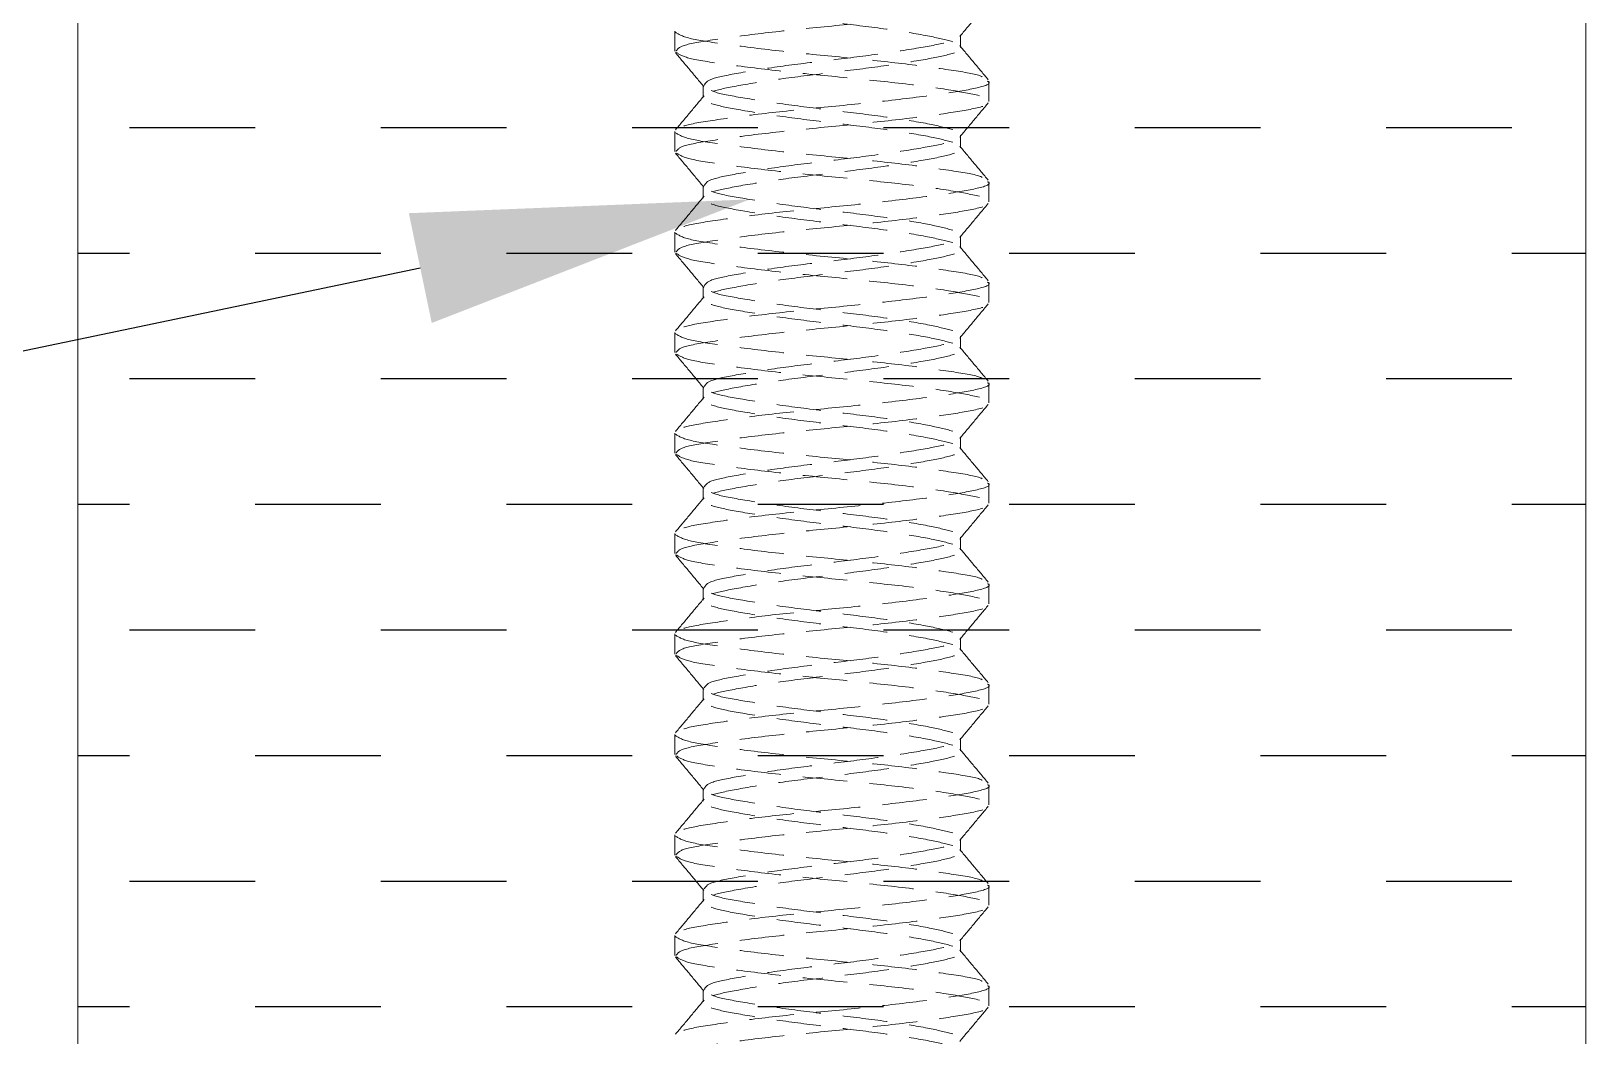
# Model space of a CAD drawing. Header units: millimetres. Extents: x 1522 to 2996, y -37 to 935.
# Drawn here: x 2754.93 to 2799.29, y 240.72 to 269.4 of the extents above; entities that cross this region are included whole.
import ezdxf

# ---------------------------------------------------------------- set-up
doc = ezdxf.new("R2010")
doc.units = ezdxf.units.MM
doc.linetypes.add('HIDDEN', pattern=[1.905, 1.27, -0.635])

msp = doc.modelspace()

# ---------------------------------------------------------------- hatches: boundary and pattern name
at = {"linetype": 'Continuous'}
h = msp.add_hatch(dxfattribs=at)
h.set_pattern_fill('DASH', scale=28.680447, style=0)
h.set_pattern_definition([(0, (2535.4646, -27.326), (3.585056, 3.585056), [3.585056, -3.585056])])
h.paths.add_polyline_path([(2799.286, 155.599), (2799.286, 313.342), (2756.265, 313.342), (2756.265, 155.599)], flags=0)

# ---------------------------------------------------------------- linework, layer by layer
at = {"color": 7, "linetype": 'Continuous', "lineweight": 15}
for p, q in [((2756.265, 155.599), (2756.265, 313.342)), ((2799.286, 313.342), (2799.286, 155.599))]:
    msp.add_line(p, q, dxfattribs=at)
at = {"color": 7, "linetype": 'HIDDEN', "lineweight": 0}
for p, q in [((2773.294, 269.402), (2773.294, 268.829)), ((2781.444, 268.937), (2781.444, 269.295)), ((2782.257, 267.395), (2782.257, 267.968)), ((2774.107, 267.861), (2774.107, 267.503)), ((2773.294, 266.534), (2773.294, 265.961)), ((2781.444, 266.069), (2781.444, 266.427)), ((2774.107, 264.993), (2774.107, 264.635)), ((2782.257, 264.527), (2782.257, 265.1)), ((2773.294, 263.665), (2773.294, 263.093)), ((2781.444, 263.201), (2781.444, 263.559)), ((2774.107, 262.125), (2774.107, 261.767)), ((2782.257, 261.659), (2782.257, 262.231)), ((2773.294, 260.797), (2773.294, 260.225)), ((2781.444, 260.333), (2781.444, 260.691)), ((2774.107, 259.257), (2774.107, 258.899)), ((2782.257, 258.791), (2782.257, 259.363)), ((2773.294, 257.929), (2773.294, 257.357)), ((2781.444, 257.465), (2781.444, 257.823)), ((2774.107, 256.389), (2774.107, 256.031)), ((2782.257, 255.923), (2782.257, 256.495)), ((2773.294, 255.061), (2773.294, 254.489)), ((2781.444, 254.597), (2781.444, 254.955)), ((2774.107, 253.521), (2774.107, 253.163)), ((2782.257, 253.055), (2782.257, 253.627)), ((2773.294, 252.193), (2773.294, 251.621)), ((2781.444, 251.728), (2781.444, 252.087)), ((2774.107, 250.653), (2774.107, 250.294)), ((2782.257, 250.187), (2782.257, 250.759)), ((2773.294, 249.325), (2773.294, 248.753)), ((2781.444, 248.86), (2781.444, 249.219)), ((2774.107, 247.785), (2774.107, 247.426)), ((2782.257, 247.319), (2782.257, 247.891)), ((2773.294, 246.457), (2773.294, 245.885)), ((2781.444, 245.992), (2781.444, 246.351)), ((2774.107, 244.917), (2774.107, 244.558)), ((2782.257, 244.451), (2782.257, 245.023)), ((2773.294, 243.589), (2773.294, 243.017)), ((2781.444, 243.124), (2781.444, 243.483)), ((2774.107, 242.049), (2774.107, 241.69)), ((2782.257, 241.583), (2782.257, 242.155))]:
    msp.add_line(p, q, dxfattribs=at)
at = {"linetype": 'ByBlock', "lineweight": -2}
msp.add_line((2766.035, 262.636), (2691.931, 247.171), dxfattribs=at)
at = {"color": 7, "linetype": 'HIDDEN', "lineweight": 0}
for points, knots in [([(2781.223, 269.099), (2781.013, 269.153), (2780.584, 269.264), (2779.377, 269.458), (2777.958, 269.631), (2776.501, 269.804), (2775.247, 269.999), (2774.372, 270.161), (2774.014, 270.348), (2774.233, 270.535), (2774.991, 270.697), (2776.167, 270.892), (2777.595, 271.065), (2779.047, 271.238), (2780.313, 271.433), (2781.145, 271.594), (2781.515, 271.728), (2781.423, 271.798), (2781.412, 271.805)], [0, 0, 0, 0, 0.064689, 0.132114, 0.197768, 0.263423, 0.330848, 0.395537, 0.462361, 0.529185, 0.593874, 0.661299, 0.726953, 0.792608, 0.860033, 0.924722, 0.991546, 1, 1, 1, 1]), ([(2773.331, 268.829), (2773.369, 268.885), (2773.448, 269.001), (2774.385, 269.156), (2775.808, 269.351), (2777.556, 269.524), (2779.328, 269.697), (2780.876, 269.893), (2781.891, 270.054), (2782.343, 270.187), (2782.232, 270.256), (2782.22, 270.263)], [0, 0, 0, 0, 0.111087, 0.233357, 0.360745, 0.484822, 0.608899, 0.736287, 0.858558, 0.984822, 1, 1, 1, 1]), ([(2781.423, 269.245), (2781.559, 269.408), (2781.832, 269.735), (2782.104, 270.061), (2782.241, 270.224)], [0, 0, 0, 0, 0.4998643, 1, 1, 1, 1]), ([(2773.299, 269.379), (2773.396, 269.316), (2773.587, 269.192), (2774.695, 269.03), (2776.217, 268.835), (2777.996, 268.662), (2779.744, 268.489), (2781.159, 268.294), (2782.046, 268.152), (2782.126, 268.051), (2782.158, 268.01)], [0, 0, 0, 0, 0.132135, 0.26009, 0.3934, 0.523245, 0.65309, 0.7864, 0.914355, 1, 1, 1, 1]), ([(2774.137, 267.86), (2774.168, 267.916), (2774.232, 268.032), (2775, 268.187), (2776.164, 268.383), (2777.596, 268.556), (2779.047, 268.729), (2780.313, 268.924), (2781.144, 269.085), (2781.514, 269.218), (2781.424, 269.287), (2781.414, 269.294)], [0, 0, 0, 0, 0.111294, 0.233537, 0.36095, 0.485017, 0.609084, 0.736497, 0.85874, 0.985017, 1, 1, 1, 1]), ([(2773.311, 268.788), (2773.448, 268.625), (2773.72, 268.299), (2773.992, 267.974), (2774.128, 267.811)], [0, 0, 0, 0, 0.500086, 1, 1, 1, 1]), ([(2781.987, 267.558), (2781.73, 267.612), (2781.206, 267.723), (2779.732, 267.917), (2777.999, 268.09), (2776.216, 268.263), (2774.698, 268.458), (2773.618, 268.614), (2773.433, 268.732), (2773.344, 268.788)], [0, 0, 0, 0, 0.142055, 0.290056, 0.43421, 0.578364, 0.726365, 0.86842, 1, 1, 1, 1]), ([(2781.223, 266.231), (2781.013, 266.285), (2780.584, 266.396), (2779.377, 266.59), (2777.958, 266.763), (2776.501, 266.936), (2775.247, 267.131), (2774.372, 267.293), (2774.014, 267.48), (2774.233, 267.667), (2774.991, 267.829), (2776.167, 268.024), (2777.595, 268.197), (2779.047, 268.37), (2780.313, 268.565), (2781.145, 268.726), (2781.515, 268.86), (2781.423, 268.93), (2781.412, 268.937)], [0, 0, 0, 0, 0.064689, 0.132114, 0.197768, 0.263423, 0.330848, 0.395537, 0.462361, 0.529185, 0.593874, 0.661299, 0.726953, 0.792608, 0.860033, 0.924722, 0.991546, 1, 1, 1, 1]), ([(2782.239, 268.011), (2782.102, 268.174), (2781.83, 268.5), (2781.558, 268.826), (2781.422, 268.989)], [0, 0, 0, 0, 0.500098, 1, 1, 1, 1]), ([(2782.22, 267.968), (2782.232, 267.96), (2782.343, 267.891), (2781.891, 267.758), (2780.876, 267.597), (2779.328, 267.401), (2777.556, 267.228), (2775.808, 267.055), (2774.385, 266.86), (2773.448, 266.705), (2773.369, 266.589), (2773.331, 266.534)], [0, 0, 0, 0, 0.015178, 0.141442, 0.263713, 0.391101, 0.515178, 0.639255, 0.766642, 0.888913, 1, 1, 1, 1]), ([(2774.129, 267.555), (2773.993, 267.392), (2773.721, 267.066), (2773.448, 266.74), (2773.312, 266.577)], [0, 0, 0, 0, 0.499897, 1, 1, 1, 1]), ([(2781.223, 266.589), (2781.013, 266.644), (2780.584, 266.755), (2779.377, 266.948), (2777.959, 267.122), (2776.498, 267.295), (2775.257, 267.49), (2774.379, 267.644), (2774.229, 267.76), (2774.157, 267.814)], [0, 0, 0, 0, 0.142624, 0.29128, 0.436033, 0.580786, 0.729441, 0.872065, 1, 1, 1, 1]), ([(2773.331, 265.961), (2773.369, 266.017), (2773.448, 266.133), (2774.385, 266.288), (2775.808, 266.483), (2777.556, 266.656), (2779.328, 266.829), (2780.876, 267.024), (2781.891, 267.186), (2782.343, 267.319), (2782.232, 267.388), (2782.22, 267.395)], [0, 0, 0, 0, 0.111087, 0.233357, 0.360745, 0.484822, 0.608899, 0.736287, 0.858558, 0.984822, 1, 1, 1, 1]), ([(2781.423, 266.377), (2781.559, 266.54), (2781.832, 266.866), (2782.104, 267.193), (2782.241, 267.356)], [0, 0, 0, 0, 0.499874, 1, 1, 1, 1]), ([(2773.299, 266.511), (2773.396, 266.448), (2773.587, 266.324), (2774.695, 266.162), (2776.217, 265.967), (2777.996, 265.794), (2779.744, 265.621), (2781.159, 265.426), (2782.046, 265.284), (2782.126, 265.183), (2782.158, 265.142)], [0, 0, 0, 0, 0.132135, 0.260089, 0.3934, 0.523245, 0.65309, 0.786401, 0.914355, 1, 1, 1, 1]), ([(2774.137, 264.992), (2774.168, 265.048), (2774.232, 265.164), (2775, 265.319), (2776.164, 265.514), (2777.596, 265.688), (2779.047, 265.861), (2780.313, 266.056), (2781.144, 266.217), (2781.514, 266.35), (2781.424, 266.419), (2781.414, 266.426)], [0, 0, 0, 0, 0.111294, 0.233537, 0.36095, 0.485017, 0.609084, 0.736497, 0.85874, 0.985017, 1, 1, 1, 1]), ([(2782.239, 265.143), (2782.102, 265.306), (2781.83, 265.632), (2781.558, 265.958), (2781.422, 266.121)], [0, 0, 0, 0, 0.500108, 1, 1, 1, 1]), ([(2773.311, 265.92), (2773.448, 265.757), (2773.72, 265.431), (2773.992, 265.105), (2774.128, 264.943)], [0, 0, 0, 0, 0.500091, 1, 1, 1, 1]), ([(2781.987, 264.69), (2781.73, 264.744), (2781.206, 264.855), (2779.732, 265.049), (2777.999, 265.222), (2776.216, 265.395), (2774.698, 265.59), (2773.618, 265.746), (2773.433, 265.864), (2773.344, 265.92)], [0, 0, 0, 0, 0.1420552, 0.290056, 0.4342099, 0.5783639, 0.7263646, 0.8684198, 1, 1, 1, 1]), ([(2781.223, 263.363), (2781.013, 263.417), (2780.584, 263.528), (2779.377, 263.722), (2777.958, 263.895), (2776.501, 264.068), (2775.247, 264.263), (2774.372, 264.425), (2774.014, 264.612), (2774.233, 264.799), (2774.991, 264.961), (2776.167, 265.156), (2777.595, 265.329), (2779.047, 265.502), (2780.313, 265.697), (2781.145, 265.858), (2781.515, 265.992), (2781.423, 266.062), (2781.412, 266.069)], [0, 0, 0, 0, 0.064689, 0.132114, 0.197768, 0.263423, 0.330848, 0.395537, 0.462361, 0.529185, 0.593874, 0.661299, 0.726953, 0.792608, 0.860033, 0.924722, 0.991546, 1, 1, 1, 1]), ([(2782.22, 265.1), (2782.232, 265.092), (2782.343, 265.023), (2781.891, 264.89), (2780.876, 264.729), (2779.328, 264.533), (2777.556, 264.36), (2775.808, 264.187), (2774.385, 263.992), (2773.448, 263.837), (2773.369, 263.721), (2773.331, 263.665)], [0, 0, 0, 0, 0.015178, 0.141442, 0.263713, 0.391101, 0.515178, 0.639255, 0.766643, 0.888913, 1, 1, 1, 1]), ([(2781.223, 263.721), (2781.013, 263.776), (2780.584, 263.887), (2779.377, 264.08), (2777.959, 264.254), (2776.498, 264.426), (2775.257, 264.622), (2774.379, 264.776), (2774.229, 264.892), (2774.157, 264.946)], [0, 0, 0, 0, 0.142624, 0.29128, 0.436033, 0.580785, 0.729441, 0.872065, 1, 1, 1, 1]), ([(2774.129, 264.687), (2773.993, 264.524), (2773.721, 264.198), (2773.448, 263.872), (2773.312, 263.709)], [0, 0, 0, 0, 0.499902, 1, 1, 1, 1]), ([(2773.331, 263.093), (2773.369, 263.149), (2773.448, 263.265), (2774.385, 263.42), (2775.808, 263.615), (2777.556, 263.788), (2779.328, 263.961), (2780.876, 264.156), (2781.891, 264.318), (2782.343, 264.451), (2782.232, 264.52), (2782.22, 264.527)], [0, 0, 0, 0, 0.111087, 0.233357, 0.360745, 0.484822, 0.608899, 0.736287, 0.858558, 0.984822, 1, 1, 1, 1]), ([(2781.423, 263.509), (2781.559, 263.672), (2781.832, 263.998), (2782.104, 264.325), (2782.241, 264.488)], [0, 0, 0, 0, 0.4998643, 1, 1, 1, 1]), ([(2773.299, 263.643), (2773.396, 263.58), (2773.587, 263.456), (2774.695, 263.294), (2776.217, 263.099), (2777.996, 262.926), (2779.744, 262.753), (2781.159, 262.558), (2782.046, 262.416), (2782.126, 262.315), (2782.158, 262.274)], [0, 0, 0, 0, 0.1321348, 0.2600896, 0.3933997, 0.523245, 0.6530903, 0.7864005, 0.9143554, 1, 1, 1, 1]), ([(2774.137, 262.124), (2774.168, 262.18), (2774.232, 262.296), (2775, 262.451), (2776.164, 262.646), (2777.596, 262.819), (2779.047, 262.992), (2780.313, 263.188), (2781.144, 263.349), (2781.514, 263.482), (2781.424, 263.551), (2781.414, 263.558)], [0, 0, 0, 0, 0.111294, 0.233537, 0.36095, 0.485017, 0.609084, 0.736497, 0.85874, 0.985017, 1, 1, 1, 1]), ([(2773.311, 263.052), (2773.448, 262.889), (2773.72, 262.563), (2773.992, 262.237), (2774.128, 262.075)], [0, 0, 0, 0, 0.500086, 1, 1, 1, 1]), ([(2781.987, 261.822), (2781.73, 261.876), (2781.206, 261.987), (2779.732, 262.181), (2777.999, 262.354), (2776.216, 262.527), (2774.698, 262.722), (2773.618, 262.878), (2773.433, 262.996), (2773.344, 263.052)], [0, 0, 0, 0, 0.142055, 0.290056, 0.43421, 0.578364, 0.726365, 0.86842, 1, 1, 1, 1]), ([(2781.223, 260.495), (2781.013, 260.549), (2780.584, 260.66), (2779.377, 260.854), (2777.958, 261.027), (2776.501, 261.2), (2775.247, 261.395), (2774.372, 261.557), (2774.014, 261.744), (2774.233, 261.931), (2774.991, 262.093), (2776.167, 262.288), (2777.595, 262.461), (2779.047, 262.634), (2780.313, 262.829), (2781.145, 262.99), (2781.515, 263.124), (2781.423, 263.194), (2781.412, 263.201)], [0, 0, 0, 0, 0.064689, 0.132114, 0.197768, 0.263423, 0.330848, 0.395537, 0.462361, 0.529185, 0.593874, 0.661299, 0.726953, 0.792608, 0.860033, 0.924722, 0.991546, 1, 1, 1, 1]), ([(2782.239, 262.275), (2782.102, 262.438), (2781.83, 262.764), (2781.558, 263.09), (2781.422, 263.253)], [0, 0, 0, 0, 0.500098, 1, 1, 1, 1]), ([(2782.22, 262.231), (2782.232, 262.224), (2782.343, 262.155), (2781.891, 262.022), (2780.876, 261.861), (2779.328, 261.665), (2777.556, 261.492), (2775.808, 261.319), (2774.385, 261.124), (2773.448, 260.969), (2773.369, 260.853), (2773.331, 260.797)], [0, 0, 0, 0, 0.015178, 0.141442, 0.263713, 0.391101, 0.515178, 0.639255, 0.766642, 0.888913, 1, 1, 1, 1]), ([(2774.129, 261.819), (2773.993, 261.656), (2773.721, 261.33), (2773.448, 261.004), (2773.312, 260.841)], [0, 0, 0, 0, 0.499897, 1, 1, 1, 1]), ([(2781.223, 260.853), (2781.013, 260.907), (2780.584, 261.019), (2779.377, 261.212), (2777.959, 261.386), (2776.498, 261.558), (2775.257, 261.754), (2774.379, 261.908), (2774.229, 262.024), (2774.157, 262.078)], [0, 0, 0, 0, 0.142624, 0.29128, 0.436033, 0.580786, 0.729441, 0.872065, 1, 1, 1, 1]), ([(2773.331, 260.225), (2773.369, 260.281), (2773.448, 260.397), (2774.385, 260.552), (2775.808, 260.747), (2777.556, 260.92), (2779.328, 261.093), (2780.876, 261.288), (2781.891, 261.449), (2782.343, 261.583), (2782.232, 261.652), (2782.22, 261.659)], [0, 0, 0, 0, 0.111087, 0.233357, 0.360745, 0.484822, 0.608899, 0.736287, 0.858558, 0.984822, 1, 1, 1, 1]), ([(2781.423, 260.64), (2781.559, 260.804), (2781.832, 261.13), (2782.104, 261.457), (2782.241, 261.62)], [0, 0, 0, 0, 0.499874, 1, 1, 1, 1]), ([(2773.299, 260.775), (2773.396, 260.712), (2773.587, 260.588), (2774.695, 260.426), (2776.217, 260.231), (2777.996, 260.058), (2779.744, 259.885), (2781.159, 259.69), (2782.046, 259.548), (2782.126, 259.447), (2782.158, 259.406)], [0, 0, 0, 0, 0.132135, 0.260089, 0.3934, 0.523245, 0.65309, 0.786401, 0.914355, 1, 1, 1, 1]), ([(2774.137, 259.256), (2774.168, 259.312), (2774.232, 259.428), (2775, 259.583), (2776.164, 259.778), (2777.596, 259.951), (2779.047, 260.124), (2780.313, 260.32), (2781.144, 260.481), (2781.514, 260.614), (2781.424, 260.683), (2781.414, 260.69)], [0, 0, 0, 0, 0.111294, 0.233537, 0.36095, 0.485017, 0.609084, 0.736497, 0.85874, 0.985017, 1, 1, 1, 1]), ([(2782.239, 259.407), (2782.102, 259.57), (2781.83, 259.896), (2781.558, 260.222), (2781.422, 260.385)], [0, 0, 0, 0, 0.500108, 1, 1, 1, 1]), ([(2773.311, 260.184), (2773.448, 260.021), (2773.72, 259.695), (2773.992, 259.369), (2774.128, 259.206)], [0, 0, 0, 0, 0.500086, 1, 1, 1, 1]), ([(2781.987, 258.954), (2781.73, 259.008), (2781.206, 259.119), (2779.732, 259.313), (2777.999, 259.486), (2776.216, 259.659), (2774.698, 259.854), (2773.618, 260.01), (2773.433, 260.128), (2773.344, 260.184)], [0, 0, 0, 0, 0.1420552, 0.290056, 0.4342099, 0.5783639, 0.7263646, 0.8684198, 1, 1, 1, 1]), ([(2781.223, 257.627), (2781.013, 257.681), (2780.584, 257.792), (2779.377, 257.986), (2777.958, 258.159), (2776.501, 258.332), (2775.247, 258.527), (2774.372, 258.689), (2774.014, 258.876), (2774.233, 259.063), (2774.991, 259.225), (2776.167, 259.42), (2777.595, 259.593), (2779.047, 259.766), (2780.313, 259.961), (2781.145, 260.122), (2781.515, 260.256), (2781.423, 260.326), (2781.412, 260.333)], [0, 0, 0, 0, 0.0646892, 0.132114, 0.1977685, 0.263423, 0.3308477, 0.3955368, 0.4623609, 0.529185, 0.5938741, 0.6612989, 0.7269535, 0.7926079, 0.8600328, 0.9247219, 0.9915459, 1, 1, 1, 1]), ([(2782.22, 259.363), (2782.232, 259.356), (2782.343, 259.287), (2781.891, 259.154), (2780.876, 258.992), (2779.328, 258.797), (2777.556, 258.624), (2775.808, 258.451), (2774.385, 258.256), (2773.448, 258.101), (2773.369, 257.985), (2773.331, 257.929)], [0, 0, 0, 0, 0.015178, 0.141442, 0.263713, 0.391101, 0.515178, 0.639255, 0.766643, 0.888913, 1, 1, 1, 1]), ([(2781.223, 257.985), (2781.013, 258.039), (2780.584, 258.151), (2779.377, 258.344), (2777.959, 258.517), (2776.498, 258.69), (2775.257, 258.886), (2774.379, 259.04), (2774.229, 259.155), (2774.157, 259.21)], [0, 0, 0, 0, 0.142624, 0.29128, 0.436033, 0.580785, 0.729441, 0.872065, 1, 1, 1, 1]), ([(2774.129, 258.951), (2773.993, 258.788), (2773.721, 258.462), (2773.448, 258.136), (2773.312, 257.973)], [0, 0, 0, 0, 0.499902, 1, 1, 1, 1]), ([(2773.331, 257.357), (2773.369, 257.413), (2773.448, 257.529), (2774.385, 257.684), (2775.808, 257.879), (2777.556, 258.052), (2779.328, 258.225), (2780.876, 258.42), (2781.891, 258.581), (2782.343, 258.715), (2782.232, 258.784), (2782.22, 258.791)], [0, 0, 0, 0, 0.111087, 0.233358, 0.360745, 0.484822, 0.608899, 0.736287, 0.858558, 0.984822, 1, 1, 1, 1]), ([(2781.423, 257.772), (2781.559, 257.936), (2781.832, 258.262), (2782.104, 258.589), (2782.241, 258.752)], [0, 0, 0, 0, 0.4998643, 1, 1, 1, 1]), ([(2773.299, 257.907), (2773.396, 257.844), (2773.587, 257.72), (2774.695, 257.558), (2776.217, 257.363), (2777.996, 257.19), (2779.744, 257.017), (2781.159, 256.822), (2782.046, 256.68), (2782.126, 256.579), (2782.158, 256.538)], [0, 0, 0, 0, 0.1321348, 0.2600896, 0.3933997, 0.523245, 0.6530903, 0.7864005, 0.9143554, 1, 1, 1, 1]), ([(2774.137, 256.388), (2774.168, 256.444), (2774.232, 256.56), (2775, 256.715), (2776.164, 256.91), (2777.596, 257.083), (2779.047, 257.256), (2780.313, 257.452), (2781.144, 257.613), (2781.514, 257.746), (2781.424, 257.815), (2781.414, 257.822)], [0, 0, 0, 0, 0.111294, 0.233537, 0.36095, 0.485017, 0.609084, 0.736497, 0.85874, 0.985017, 1, 1, 1, 1]), ([(2773.311, 257.316), (2773.448, 257.153), (2773.72, 256.827), (2773.992, 256.501), (2774.128, 256.338)], [0, 0, 0, 0, 0.500086, 1, 1, 1, 1]), ([(2781.987, 256.086), (2781.73, 256.14), (2781.206, 256.251), (2779.732, 256.445), (2777.999, 256.618), (2776.216, 256.791), (2774.698, 256.986), (2773.618, 257.142), (2773.433, 257.26), (2773.344, 257.316)], [0, 0, 0, 0, 0.142055, 0.290056, 0.43421, 0.578364, 0.726365, 0.86842, 1, 1, 1, 1]), ([(2781.223, 254.758), (2781.013, 254.813), (2780.584, 254.924), (2779.377, 255.117), (2777.958, 255.291), (2776.501, 255.464), (2775.247, 255.659), (2774.372, 255.821), (2774.014, 256.008), (2774.233, 256.195), (2774.991, 256.357), (2776.167, 256.552), (2777.595, 256.725), (2779.047, 256.898), (2780.313, 257.093), (2781.145, 257.254), (2781.515, 257.388), (2781.423, 257.457), (2781.412, 257.465)], [0, 0, 0, 0, 0.064689, 0.132114, 0.197768, 0.263423, 0.330848, 0.395537, 0.462361, 0.529185, 0.593874, 0.661299, 0.726953, 0.792608, 0.860033, 0.924722, 0.991546, 1, 1, 1, 1]), ([(2782.239, 256.539), (2782.102, 256.702), (2781.83, 257.028), (2781.558, 257.354), (2781.422, 257.517)], [0, 0, 0, 0, 0.500098, 1, 1, 1, 1]), ([(2782.22, 256.495), (2782.232, 256.488), (2782.343, 256.419), (2781.891, 256.286), (2780.876, 256.124), (2779.328, 255.929), (2777.556, 255.756), (2775.808, 255.583), (2774.385, 255.388), (2773.448, 255.233), (2773.369, 255.117), (2773.331, 255.061)], [0, 0, 0, 0, 0.015178, 0.141442, 0.263713, 0.391101, 0.515178, 0.639255, 0.766642, 0.888913, 1, 1, 1, 1]), ([(2774.129, 256.083), (2773.993, 255.92), (2773.721, 255.594), (2773.448, 255.268), (2773.312, 255.105)], [0, 0, 0, 0, 0.499892, 1, 1, 1, 1]), ([(2773.331, 254.489), (2773.369, 254.545), (2773.448, 254.661), (2774.385, 254.816), (2775.808, 255.011), (2777.556, 255.184), (2779.328, 255.357), (2780.876, 255.552), (2781.891, 255.713), (2782.343, 255.847), (2782.232, 255.916), (2782.22, 255.923)], [0, 0, 0, 0, 0.111087, 0.233357, 0.360745, 0.484822, 0.608899, 0.736287, 0.858558, 0.984822, 1, 1, 1, 1]), ([(2781.223, 255.117), (2781.013, 255.171), (2780.584, 255.282), (2779.377, 255.476), (2777.959, 255.649), (2776.498, 255.822), (2775.257, 256.017), (2774.379, 256.172), (2774.229, 256.287), (2774.157, 256.342)], [0, 0, 0, 0, 0.142624, 0.29128, 0.436033, 0.580786, 0.729441, 0.872065, 1, 1, 1, 1]), ([(2781.423, 254.904), (2781.559, 255.068), (2781.832, 255.394), (2782.104, 255.721), (2782.241, 255.884)], [0, 0, 0, 0, 0.499874, 1, 1, 1, 1]), ([(2773.299, 255.039), (2773.396, 254.976), (2773.587, 254.852), (2774.695, 254.69), (2776.217, 254.495), (2777.996, 254.322), (2779.744, 254.149), (2781.159, 253.954), (2782.046, 253.812), (2782.126, 253.711), (2782.158, 253.67)], [0, 0, 0, 0, 0.132135, 0.260089, 0.3934, 0.523245, 0.65309, 0.786401, 0.914355, 1, 1, 1, 1]), ([(2781.223, 251.89), (2781.013, 251.945), (2780.584, 252.056), (2779.377, 252.249), (2777.958, 252.423), (2776.501, 252.596), (2775.247, 252.791), (2774.372, 252.953), (2774.014, 253.14), (2774.233, 253.327), (2774.991, 253.489), (2776.167, 253.684), (2777.595, 253.857), (2779.047, 254.03), (2780.313, 254.225), (2781.145, 254.386), (2781.515, 254.52), (2781.423, 254.589), (2781.412, 254.597)], [0, 0, 0, 0, 0.0646892, 0.132114, 0.1977684, 0.263423, 0.3308477, 0.3955368, 0.4623609, 0.529185, 0.5938741, 0.6612989, 0.7269535, 0.7926079, 0.8600328, 0.9247219, 0.9915459, 1, 1, 1, 1]), ([(2774.137, 253.52), (2774.168, 253.576), (2774.232, 253.692), (2775, 253.847), (2776.164, 254.042), (2777.596, 254.215), (2779.047, 254.388), (2780.313, 254.584), (2781.144, 254.745), (2781.514, 254.878), (2781.424, 254.947), (2781.414, 254.954)], [0, 0, 0, 0, 0.111294, 0.233537, 0.36095, 0.485017, 0.609084, 0.736497, 0.85874, 0.985017, 1, 1, 1, 1]), ([(2782.239, 253.671), (2782.102, 253.834), (2781.83, 254.16), (2781.558, 254.486), (2781.422, 254.649)], [0, 0, 0, 0, 0.500098, 1, 1, 1, 1]), ([(2773.311, 254.448), (2773.448, 254.285), (2773.72, 253.959), (2773.992, 253.633), (2774.128, 253.47)], [0, 0, 0, 0, 0.500086, 1, 1, 1, 1]), ([(2781.987, 253.218), (2781.73, 253.272), (2781.206, 253.383), (2779.732, 253.577), (2777.999, 253.75), (2776.216, 253.923), (2774.698, 254.118), (2773.618, 254.274), (2773.433, 254.392), (2773.344, 254.448)], [0, 0, 0, 0, 0.1420552, 0.290056, 0.4342099, 0.5783639, 0.7263646, 0.8684198, 1, 1, 1, 1]), ([(2782.22, 253.627), (2782.232, 253.62), (2782.343, 253.551), (2781.891, 253.417), (2780.876, 253.256), (2779.328, 253.061), (2777.556, 252.888), (2775.808, 252.715), (2774.385, 252.52), (2773.448, 252.365), (2773.369, 252.249), (2773.331, 252.193)], [0, 0, 0, 0, 0.015178, 0.141442, 0.263713, 0.391101, 0.515178, 0.639255, 0.766643, 0.888913, 1, 1, 1, 1]), ([(2781.223, 252.249), (2781.013, 252.303), (2780.584, 252.414), (2779.377, 252.608), (2777.959, 252.781), (2776.498, 252.954), (2775.257, 253.149), (2774.379, 253.304), (2774.229, 253.419), (2774.157, 253.474)], [0, 0, 0, 0, 0.142624, 0.29128, 0.436033, 0.580785, 0.729441, 0.872065, 1, 1, 1, 1]), ([(2774.129, 253.215), (2773.993, 253.052), (2773.721, 252.726), (2773.448, 252.4), (2773.312, 252.237)], [0, 0, 0, 0, 0.499902, 1, 1, 1, 1]), ([(2773.331, 251.621), (2773.369, 251.677), (2773.448, 251.793), (2774.385, 251.948), (2775.808, 252.143), (2777.556, 252.316), (2779.328, 252.489), (2780.876, 252.684), (2781.891, 252.845), (2782.343, 252.979), (2782.232, 253.048), (2782.22, 253.055)], [0, 0, 0, 0, 0.111087, 0.233358, 0.360745, 0.484822, 0.608899, 0.736287, 0.858558, 0.984822, 1, 1, 1, 1]), ([(2781.423, 252.036), (2781.559, 252.2), (2781.832, 252.526), (2782.104, 252.853), (2782.241, 253.016)], [0, 0, 0, 0, 0.4998643, 1, 1, 1, 1]), ([(2773.299, 252.171), (2773.396, 252.108), (2773.587, 251.984), (2774.695, 251.822), (2776.217, 251.627), (2777.996, 251.454), (2779.744, 251.281), (2781.159, 251.086), (2782.046, 250.944), (2782.126, 250.843), (2782.158, 250.802)], [0, 0, 0, 0, 0.132135, 0.26009, 0.3934, 0.523245, 0.65309, 0.786401, 0.914355, 1, 1, 1, 1]), ([(2774.137, 250.652), (2774.168, 250.708), (2774.232, 250.824), (2775, 250.979), (2776.164, 251.174), (2777.596, 251.347), (2779.047, 251.52), (2780.313, 251.715), (2781.144, 251.877), (2781.514, 252.01), (2781.424, 252.079), (2781.414, 252.086)], [0, 0, 0, 0, 0.111294, 0.233537, 0.36095, 0.485017, 0.609084, 0.736497, 0.85874, 0.985017, 1, 1, 1, 1]), ([(2773.311, 251.58), (2773.448, 251.417), (2773.72, 251.091), (2773.992, 250.765), (2774.128, 250.602)], [0, 0, 0, 0, 0.500086, 1, 1, 1, 1]), ([(2781.987, 250.35), (2781.73, 250.404), (2781.206, 250.515), (2779.732, 250.709), (2777.999, 250.882), (2776.216, 251.055), (2774.698, 251.25), (2773.618, 251.406), (2773.433, 251.523), (2773.344, 251.58)], [0, 0, 0, 0, 0.1420552, 0.290056, 0.4342099, 0.578364, 0.7263647, 0.8684198, 1, 1, 1, 1]), ([(2781.223, 249.022), (2781.013, 249.077), (2780.584, 249.188), (2779.377, 249.381), (2777.958, 249.555), (2776.501, 249.728), (2775.247, 249.923), (2774.372, 250.085), (2774.014, 250.272), (2774.233, 250.459), (2774.991, 250.621), (2776.167, 250.816), (2777.595, 250.989), (2779.047, 251.162), (2780.313, 251.357), (2781.145, 251.518), (2781.515, 251.652), (2781.423, 251.721), (2781.412, 251.729)], [0, 0, 0, 0, 0.064689, 0.132114, 0.197768, 0.263423, 0.330848, 0.395537, 0.462361, 0.529185, 0.593874, 0.661299, 0.726953, 0.792608, 0.860033, 0.924722, 0.991546, 1, 1, 1, 1]), ([(2782.239, 250.803), (2782.102, 250.966), (2781.83, 251.292), (2781.558, 251.618), (2781.422, 251.781)], [0, 0, 0, 0, 0.500098, 1, 1, 1, 1]), ([(2782.22, 250.759), (2782.232, 250.752), (2782.343, 250.683), (2781.891, 250.549), (2780.876, 250.388), (2779.328, 250.193), (2777.556, 250.02), (2775.808, 249.847), (2774.385, 249.652), (2773.448, 249.497), (2773.369, 249.381), (2773.331, 249.325)], [0, 0, 0, 0, 0.015178, 0.141442, 0.263713, 0.391101, 0.515178, 0.639255, 0.766643, 0.888913, 1, 1, 1, 1]), ([(2781.223, 249.381), (2781.013, 249.435), (2780.584, 249.546), (2779.377, 249.74), (2777.959, 249.913), (2776.498, 250.086), (2775.257, 250.281), (2774.379, 250.436), (2774.229, 250.551), (2774.157, 250.606)], [0, 0, 0, 0, 0.142624, 0.29128, 0.436033, 0.580786, 0.729441, 0.872065, 1, 1, 1, 1]), ([(2774.129, 250.347), (2773.993, 250.184), (2773.721, 249.858), (2773.448, 249.532), (2773.312, 249.369)], [0, 0, 0, 0, 0.499892, 1, 1, 1, 1]), ([(2773.331, 248.753), (2773.369, 248.809), (2773.448, 248.925), (2774.385, 249.08), (2775.808, 249.275), (2777.556, 249.448), (2779.328, 249.621), (2780.876, 249.816), (2781.891, 249.977), (2782.343, 250.111), (2782.232, 250.18), (2782.22, 250.187)], [0, 0, 0, 0, 0.111087, 0.233357, 0.360745, 0.484822, 0.608899, 0.736287, 0.858558, 0.984822, 1, 1, 1, 1]), ([(2781.423, 249.168), (2781.559, 249.332), (2781.832, 249.658), (2782.104, 249.985), (2782.241, 250.148)], [0, 0, 0, 0, 0.499874, 1, 1, 1, 1]), ([(2773.299, 249.303), (2773.396, 249.24), (2773.587, 249.116), (2774.695, 248.954), (2776.217, 248.759), (2777.996, 248.586), (2779.744, 248.413), (2781.159, 248.218), (2782.046, 248.076), (2782.126, 247.975), (2782.158, 247.934)], [0, 0, 0, 0, 0.132135, 0.260089, 0.3934, 0.523245, 0.65309, 0.786401, 0.914355, 1, 1, 1, 1]), ([(2781.223, 246.154), (2781.013, 246.209), (2780.584, 246.32), (2779.377, 246.513), (2777.958, 246.687), (2776.501, 246.86), (2775.247, 247.055), (2774.372, 247.217), (2774.014, 247.404), (2774.233, 247.591), (2774.991, 247.753), (2776.167, 247.948), (2777.595, 248.121), (2779.047, 248.294), (2780.313, 248.489), (2781.145, 248.65), (2781.515, 248.784), (2781.423, 248.853), (2781.412, 248.861)], [0, 0, 0, 0, 0.064689, 0.132114, 0.197768, 0.263423, 0.330848, 0.395537, 0.462361, 0.529185, 0.593874, 0.661299, 0.726953, 0.792608, 0.860033, 0.924722, 0.991546, 1, 1, 1, 1]), ([(2774.137, 247.784), (2774.168, 247.84), (2774.232, 247.956), (2775, 248.111), (2776.164, 248.306), (2777.596, 248.479), (2779.047, 248.652), (2780.313, 248.847), (2781.144, 249.009), (2781.514, 249.142), (2781.424, 249.211), (2781.414, 249.218)], [0, 0, 0, 0, 0.111294, 0.233537, 0.36095, 0.485017, 0.609084, 0.736497, 0.85874, 0.985017, 1, 1, 1, 1]), ([(2782.239, 247.935), (2782.102, 248.098), (2781.83, 248.424), (2781.558, 248.75), (2781.422, 248.913)], [0, 0, 0, 0, 0.500098, 1, 1, 1, 1]), ([(2773.311, 248.712), (2773.448, 248.549), (2773.72, 248.223), (2773.992, 247.897), (2774.128, 247.734)], [0, 0, 0, 0, 0.500086, 1, 1, 1, 1]), ([(2781.987, 247.482), (2781.73, 247.536), (2781.206, 247.647), (2779.732, 247.841), (2777.999, 248.014), (2776.216, 248.187), (2774.698, 248.382), (2773.618, 248.538), (2773.433, 248.655), (2773.344, 248.712)], [0, 0, 0, 0, 0.142055, 0.290056, 0.43421, 0.578364, 0.726365, 0.86842, 1, 1, 1, 1]), ([(2782.22, 247.891), (2782.232, 247.884), (2782.343, 247.815), (2781.891, 247.681), (2780.876, 247.52), (2779.328, 247.325), (2777.556, 247.152), (2775.808, 246.979), (2774.385, 246.784), (2773.448, 246.629), (2773.369, 246.513), (2773.331, 246.457)], [0, 0, 0, 0, 0.015178, 0.141442, 0.263713, 0.391101, 0.515178, 0.639255, 0.766643, 0.888913, 1, 1, 1, 1]), ([(2781.223, 246.513), (2781.013, 246.567), (2780.584, 246.678), (2779.377, 246.872), (2777.959, 247.045), (2776.498, 247.218), (2775.257, 247.413), (2774.379, 247.568), (2774.229, 247.683), (2774.157, 247.738)], [0, 0, 0, 0, 0.142624, 0.29128, 0.436033, 0.580785, 0.729441, 0.872065, 1, 1, 1, 1]), ([(2774.129, 247.479), (2773.993, 247.316), (2773.721, 246.99), (2773.448, 246.664), (2773.312, 246.501)], [0, 0, 0, 0, 0.499902, 1, 1, 1, 1]), ([(2773.331, 245.885), (2773.369, 245.94), (2773.448, 246.057), (2774.385, 246.212), (2775.808, 246.407), (2777.556, 246.58), (2779.328, 246.753), (2780.876, 246.948), (2781.891, 247.109), (2782.343, 247.243), (2782.232, 247.312), (2782.22, 247.319)], [0, 0, 0, 0, 0.111087, 0.233358, 0.360745, 0.484822, 0.608899, 0.736287, 0.858558, 0.984822, 1, 1, 1, 1]), ([(2781.423, 246.3), (2781.559, 246.464), (2781.832, 246.79), (2782.104, 247.117), (2782.241, 247.28)], [0, 0, 0, 0, 0.4998643, 1, 1, 1, 1]), ([(2773.299, 246.435), (2773.396, 246.372), (2773.587, 246.248), (2774.695, 246.086), (2776.217, 245.891), (2777.996, 245.718), (2779.744, 245.545), (2781.159, 245.35), (2782.046, 245.208), (2782.126, 245.107), (2782.158, 245.066)], [0, 0, 0, 0, 0.132135, 0.26009, 0.3934, 0.523245, 0.65309, 0.786401, 0.914355, 1, 1, 1, 1]), ([(2774.137, 244.916), (2774.168, 244.972), (2774.232, 245.088), (2775, 245.243), (2776.164, 245.438), (2777.596, 245.611), (2779.047, 245.784), (2780.313, 245.979), (2781.144, 246.141), (2781.514, 246.274), (2781.424, 246.343), (2781.414, 246.35)], [0, 0, 0, 0, 0.111294, 0.233537, 0.36095, 0.485017, 0.609084, 0.736497, 0.85874, 0.985017, 1, 1, 1, 1]), ([(2773.311, 245.844), (2773.448, 245.681), (2773.72, 245.355), (2773.992, 245.029), (2774.128, 244.866)], [0, 0, 0, 0, 0.500081, 1, 1, 1, 1]), ([(2781.987, 244.614), (2781.73, 244.668), (2781.206, 244.779), (2779.732, 244.973), (2777.999, 245.146), (2776.216, 245.319), (2774.698, 245.514), (2773.618, 245.67), (2773.433, 245.787), (2773.344, 245.844)], [0, 0, 0, 0, 0.1420552, 0.290056, 0.4342099, 0.578364, 0.7263647, 0.8684198, 1, 1, 1, 1]), ([(2781.223, 243.286), (2781.013, 243.341), (2780.584, 243.452), (2779.377, 243.645), (2777.958, 243.819), (2776.501, 243.992), (2775.247, 244.187), (2774.372, 244.349), (2774.014, 244.536), (2774.233, 244.723), (2774.991, 244.885), (2776.167, 245.08), (2777.595, 245.253), (2779.047, 245.426), (2780.313, 245.621), (2781.145, 245.782), (2781.515, 245.916), (2781.423, 245.985), (2781.412, 245.993)], [0, 0, 0, 0, 0.064689, 0.132114, 0.197768, 0.263423, 0.330848, 0.395537, 0.462361, 0.529185, 0.593874, 0.661299, 0.726953, 0.792608, 0.860033, 0.924722, 0.991546, 1, 1, 1, 1]), ([(2782.239, 245.067), (2782.102, 245.23), (2781.83, 245.556), (2781.558, 245.882), (2781.422, 246.045)], [0, 0, 0, 0, 0.500098, 1, 1, 1, 1]), ([(2782.22, 245.023), (2782.232, 245.016), (2782.343, 244.947), (2781.891, 244.813), (2780.876, 244.652), (2779.328, 244.457), (2777.556, 244.284), (2775.808, 244.111), (2774.385, 243.916), (2773.448, 243.761), (2773.369, 243.645), (2773.331, 243.589)], [0, 0, 0, 0, 0.015178, 0.141442, 0.263713, 0.391101, 0.515178, 0.639255, 0.766643, 0.888913, 1, 1, 1, 1]), ([(2781.223, 243.645), (2781.013, 243.699), (2780.584, 243.81), (2779.377, 244.004), (2777.959, 244.177), (2776.498, 244.35), (2775.257, 244.545), (2774.379, 244.7), (2774.229, 244.815), (2774.157, 244.87)], [0, 0, 0, 0, 0.142624, 0.29128, 0.436033, 0.580786, 0.729441, 0.872065, 1, 1, 1, 1]), ([(2774.129, 244.611), (2773.993, 244.448), (2773.721, 244.122), (2773.448, 243.796), (2773.312, 243.633)], [0, 0, 0, 0, 0.499892, 1, 1, 1, 1]), ([(2773.331, 243.017), (2773.369, 243.072), (2773.448, 243.189), (2774.385, 243.344), (2775.808, 243.539), (2777.556, 243.712), (2779.328, 243.885), (2780.876, 244.08), (2781.891, 244.241), (2782.343, 244.375), (2782.232, 244.444), (2782.22, 244.451)], [0, 0, 0, 0, 0.111087, 0.233357, 0.360745, 0.484822, 0.608899, 0.736287, 0.858558, 0.984822, 1, 1, 1, 1]), ([(2781.423, 243.432), (2781.559, 243.595), (2781.832, 243.922), (2782.104, 244.248), (2782.241, 244.412)], [0, 0, 0, 0, 0.499874, 1, 1, 1, 1]), ([(2773.299, 243.567), (2773.396, 243.504), (2773.587, 243.38), (2774.695, 243.218), (2776.217, 243.023), (2777.996, 242.85), (2779.744, 242.677), (2781.159, 242.482), (2782.046, 242.34), (2782.126, 242.239), (2782.158, 242.198)], [0, 0, 0, 0, 0.132135, 0.260089, 0.3934, 0.523245, 0.65309, 0.786401, 0.914355, 1, 1, 1, 1]), ([(2781.223, 240.418), (2781.013, 240.473), (2780.584, 240.584), (2779.377, 240.777), (2777.958, 240.951), (2776.501, 241.124), (2775.247, 241.319), (2774.372, 241.481), (2774.014, 241.668), (2774.233, 241.855), (2774.991, 242.017), (2776.167, 242.212), (2777.595, 242.385), (2779.047, 242.558), (2780.313, 242.753), (2781.145, 242.914), (2781.515, 243.048), (2781.423, 243.117), (2781.412, 243.125)], [0, 0, 0, 0, 0.064689, 0.132114, 0.197768, 0.263423, 0.330848, 0.395537, 0.462361, 0.529185, 0.593874, 0.661299, 0.726954, 0.792608, 0.860033, 0.924722, 0.991546, 1, 1, 1, 1]), ([(2774.137, 242.048), (2774.168, 242.104), (2774.232, 242.22), (2775, 242.375), (2776.164, 242.57), (2777.596, 242.743), (2779.047, 242.916), (2780.313, 243.111), (2781.144, 243.273), (2781.514, 243.406), (2781.424, 243.475), (2781.414, 243.482)], [0, 0, 0, 0, 0.111294, 0.233537, 0.36095, 0.485017, 0.609084, 0.736497, 0.85874, 0.985017, 1, 1, 1, 1]), ([(2782.239, 242.199), (2782.102, 242.362), (2781.83, 242.687), (2781.558, 243.014), (2781.422, 243.177)], [0, 0, 0, 0, 0.500098, 1, 1, 1, 1]), ([(2773.311, 242.976), (2773.448, 242.813), (2773.72, 242.487), (2773.992, 242.161), (2774.128, 241.998)], [0, 0, 0, 0, 0.500086, 1, 1, 1, 1]), ([(2781.987, 241.745), (2781.73, 241.8), (2781.206, 241.911), (2779.732, 242.104), (2777.999, 242.278), (2776.216, 242.451), (2774.698, 242.646), (2773.618, 242.802), (2773.433, 242.919), (2773.344, 242.976)], [0, 0, 0, 0, 0.142055, 0.290056, 0.43421, 0.578364, 0.726365, 0.86842, 1, 1, 1, 1]), ([(2774.129, 241.743), (2773.993, 241.58), (2773.721, 241.253), (2773.448, 240.928), (2773.312, 240.765)], [0, 0, 0, 0, 0.499902, 1, 1, 1, 1]), ([(2782.22, 242.155), (2782.232, 242.148), (2782.343, 242.079), (2781.891, 241.945), (2780.876, 241.784), (2779.328, 241.589), (2777.556, 241.416), (2775.808, 241.243), (2774.385, 241.048), (2773.448, 240.893), (2773.369, 240.777), (2773.331, 240.721)], [0, 0, 0, 0, 0.015178, 0.141442, 0.263713, 0.391101, 0.515178, 0.639255, 0.766643, 0.888913, 1, 1, 1, 1]), ([(2781.223, 240.777), (2781.013, 240.831), (2780.584, 240.942), (2779.377, 241.136), (2777.959, 241.309), (2776.498, 241.482), (2775.257, 241.677), (2774.379, 241.832), (2774.229, 241.947), (2774.157, 242.002)], [0, 0, 0, 0, 0.142624, 0.29128, 0.436033, 0.580785, 0.729441, 0.872065, 1, 1, 1, 1]), ([(2773.331, 240.149), (2773.369, 240.204), (2773.448, 240.321), (2774.385, 240.476), (2775.808, 240.671), (2777.556, 240.844), (2779.328, 241.017), (2780.876, 241.212), (2781.891, 241.373), (2782.343, 241.507), (2782.232, 241.576), (2782.22, 241.583)], [0, 0, 0, 0, 0.111087, 0.233357, 0.360745, 0.484822, 0.608899, 0.736287, 0.858558, 0.984822, 1, 1, 1, 1]), ([(2781.423, 240.564), (2781.559, 240.727), (2781.832, 241.054), (2782.104, 241.38), (2782.241, 241.544)], [0, 0, 0, 0, 0.4998643, 1, 1, 1, 1])]:
    msp.add_open_spline(points, degree=3, knots=knots, dxfattribs=at)
at = {"lineweight": 15}
msp.add_solid([(2765.708, 264.203), (2775.433, 264.598), (2766.362, 261.07)], dxfattribs=at)

doc.saveas('drawing.dxf')
